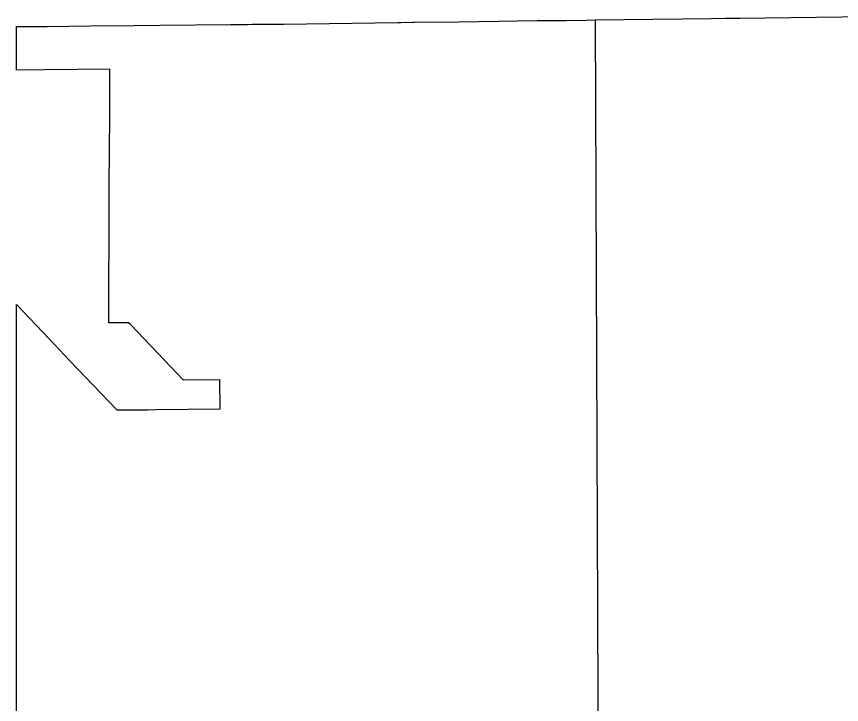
# Model space of a CAD drawing. Extents: x -8 to 2178, y 730 to 2915.
# Drawn here: x -8 to 812, y 2215 to 2898 of the extents above; entities that cross this region are included whole.
import ezdxf

# ---------------------------------------------------------------- set-up
doc = ezdxf.new("R2010")
doc.units = 0
doc.layers.add('Cadastral_Map', color=7, linetype='CONTINUOUS')

msp = doc.modelspace()

# ---------------------------------------------------------------- linework, layer by layer
at = {"layer": 'Cadastral_Map', "color": 7}
for points in [[(-7.68017, 2132.8915), (-7.68017, 2611.934), (24.96054, 2577.6138), (45.12098, 2556.4937), (91.922, 2507.2935), (122.40267, 2507.5335), (130.80285, 2507.7735), (194.64424, 2508.2535), (194.40424, 2537.0536), (158.16345, 2536.8136), (145.44317, 2550.2537), (105.6023, 2592.0139), (103.68226, 2593.9339), (95.52208, 2593.9339), (84.00183, 2593.9339), (84.24184, 2634.2541), (84.48184, 2676.4944), (84.48184, 2718.7346), (84.48184, 2733.3747), (84.72185, 2760.9748), (84.96185, 2803.4551), (84.96185, 2845.6953), (20.16044, 2844.9753), (-7.68017, 2844.7353), (-7.68017, 2887.9355), (22.8005, 2888.1755), (66.00144, 2888.6555), (109.20238, 2889.1355), (134.64294, 2889.3755), (205.44448, 2890.0955), (221.76483, 2890.0955), (226.08493, 2890.3355), (228.24498, 2890.3355), (250.56546, 2890.5755), (251.76549, 2890.5755), (257.52561, 2890.5755), (371.5281, 2892.0155), (374.40816, 2892.0155), (385.92841, 2892.2555), (387.36844, 2892.2555), (432.00942, 2892.7355), (509.77111, 2893.9355), (511.21114, 2893.9355), (534.97166, 2894.1755), (538.57174, 2894.1755), (558.73218, 2894.4155), (567.37237, 2894.6555), (682.33487, 2896.0955), (696.73519, 2896.3356), (711.1355, 2896.3356), (837.85826, 2898.0156)], [(567.37237, 2894.6555), (570.49244, 2138.6515), (570.73244, 2100.4913), (570.73244, 2084.6512), (571.21245, 2001.1307), (571.45246, 1895.0502), (572.89249, 1835.2899), (629.05371, 1808.4097), (634.09382, 1800.4897), (635.05384, 1664.4089)]]:
    msp.add_lwpolyline(points, dxfattribs=at)
at = {"layer": 'Cadastral_Map', "color": 1}
msp.add_lwpolyline([(-7.68017, 2132.8915), (-7.68017, 2611.934), (24.96054, 2577.6138), (45.12098, 2556.4937), (91.922, 2507.2935), (122.40267, 2507.5335), (130.80285, 2507.7735), (194.64424, 2508.2535), (194.40424, 2537.0536), (158.16345, 2536.8136), (145.44317, 2550.2537), (105.6023, 2592.0139), (103.68226, 2593.9339), (95.52208, 2593.9339), (84.00183, 2593.9339), (84.24184, 2634.2541), (84.48184, 2676.4944), (84.48184, 2718.7346), (84.48184, 2733.3747), (84.72185, 2760.9748), (84.96185, 2803.4551), (84.96185, 2845.6953), (20.16044, 2844.9753), (-7.68017, 2844.7353), (-7.68017, 2887.9355), (22.8005, 2888.1755), (66.00144, 2888.6555), (109.20238, 2889.1355), (134.64294, 2889.3755), (205.44448, 2890.0955), (221.76483, 2890.0955), (226.08493, 2890.3355), (228.24498, 2890.3355), (250.56546, 2890.5755), (251.76549, 2890.5755), (257.52561, 2890.5755), (371.5281, 2892.0155), (374.40816, 2892.0155), (385.92841, 2892.2555), (387.36844, 2892.2555), (432.00942, 2892.7355), (509.77111, 2893.9355), (511.21114, 2893.9355), (534.97166, 2894.1755), (538.57174, 2894.1755), (558.73218, 2894.4155), (567.37237, 2894.6555), (682.33487, 2896.0955), (696.73519, 2896.3356), (711.1355, 2896.3356), (837.85826, 2898.0156)], dxfattribs=at)

doc.saveas('drawing.dxf')
